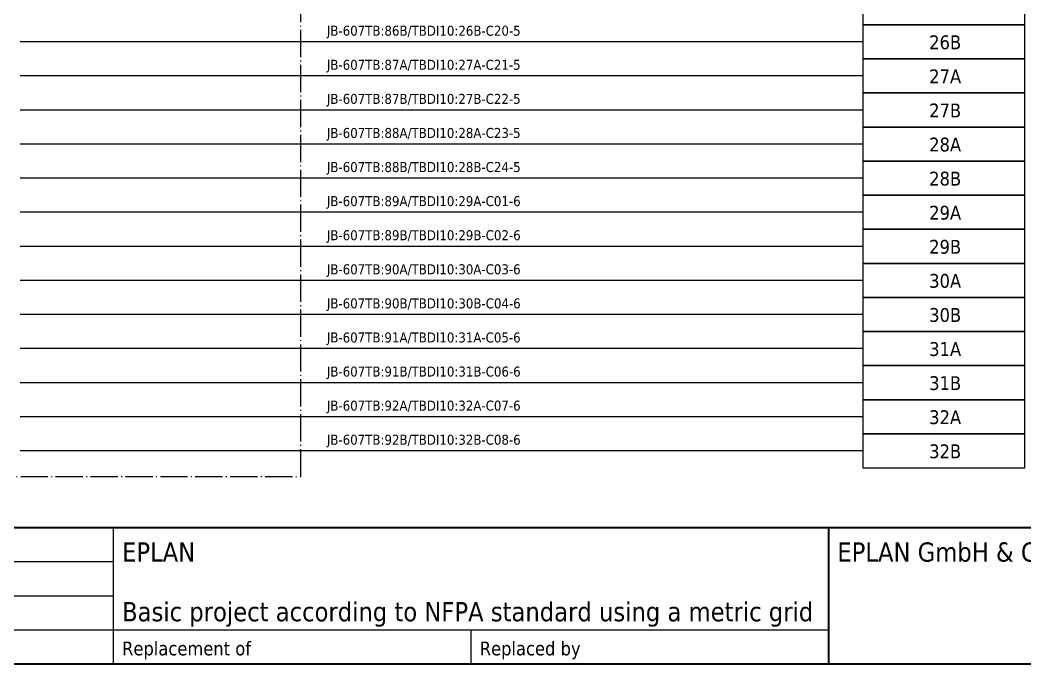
# Model space of a CAD drawing. Header units: millimetres. Extents: x 0 to 1792788, y -13 to 262234.
# Drawn here: x 89 to 207, y 0 to 75.6 of the extents above; entities that cross this region are included whole.
import ezdxf
from ezdxf.enums import TextEntityAlignment as Align

# ---------------------------------------------------------------- set-up
doc = ezdxf.new("R2010")
doc.units = ezdxf.units.MM
doc.linetypes.add('EPL_DASHDOT', pattern=[1, 0.8, -0.1, 0, -0.1])
for name, color, linetype, lineweight in [('EPLAN201', 7, 'Continuous', 35), ('EPLAN300', 5, 'Continuous', 25), ('EPLAN307', 134, 'EPL_DASHDOT', 25), ('EPLAN311', 7, 'Continuous', 25), ('EPLAN400', 5, 'Continuous', 35), ('EPLAN405', 7, 'Continuous', 25), ('EPLAN421', 5, 'Continuous', 35), ('EPLAN433', 251, 'Continuous', 35), ('EPLAN451', 7, 'Continuous', 35), ('EPLAN452', 7, 'Continuous', 35), ('EPLAN453', 7, 'Continuous', 35), ('EPLAN500', 7, 'Continuous', 35), ('EPLAN501', 7, 'Continuous', 35), ('EPLAN502', 7, 'Continuous', 35), ('EPLAN503', 7, 'Continuous', 35), ('EPLAN504', 7, 'Continuous', 35)]:
    doc.layers.add(name, color=color, linetype=linetype, lineweight=lineweight)
doc.styles.add('Tahoma', font='')
doc.styles.get('Tahoma').set_extended_font_data('Tahoma')

# ---------------------------------------------------------------- blocks, each defined once
blk = doc.blocks.new('EPLFRAME')
at = {"layer": 'EPLAN201', "linetype": 'Continuous', "lineweight": 35, "ltscale": 4}
for p, q in [((0, 16), (420, 16)), ((184, 0), (184, 16))]:
    blk.add_line(p, q, dxfattribs=at)
at = {"layer": 'EPLAN201', "linetype": 'Continuous', "lineweight": 25, "ltscale": 4}
for p, q in [((100, 0), (100, 16)), ((0, 12), (100, 12)), ((0, 8), (100, 8)), ((0, 4), (184, 4)), ((142, 0), (142, 4))]:
    blk.add_line(p, q, dxfattribs=at)
at = {"layer": 'EPLAN201', "linetype": 'Continuous', "lineweight": 35, "ltscale": 4}
blk.add_lwpolyline([(0, 0), (420, 0), (420, 297), (0, 297)], close=True, dxfattribs=at)
at = {"layer": 'EPLAN201', "color": 7, "style": 'Tahoma'}
for s, p in [('Replacement of', (101, 1)), ('Replaced by', (143, 1))]:
    blk.add_text(s, height=1.6254, dxfattribs=at).set_placement(p)
at = {"layer": 'EPLAN451', "color": 7, "style": 'Tahoma'}
for tag, p, height in [('14_10014', (101, 12), 2.26), ('14_10015', (185, 12), 2.26), ('14_10011', (101, 5), 2.26), ('14_10013', (332, 5), 1.63), ('14_10151', (73, 1), 1.63), ('14_10300', (415, 1), 1.63)]:
    blk.add_attdef(tag, p, '', height=height, dxfattribs=at)
blk.add_attdef('4_25020', text='', height=1.63, dxfattribs=at).set_placement((413, 1), align=Align.RIGHT)
at = {"layer": 'EPLAN452', "color": 7, "style": 'Tahoma'}
for tag, p, height in [('4_11041', (1, 17), 2.26), ('4_11071[1]', (1, 13), 1.63), ('4_11074[1]', (21, 13), 1.63), ('4_11070[1]', (41, 13), 1.63), ('4_11024', (73, 13), 1.63), ('4_11011', (231, 12), 2.26), ('4_11030', (301, 12), 2.26), ('4_20132_1001', (374, 13), 1.63), ('4_11071[2]', (1, 9), 1.63), ('4_11074[2]', (21, 9), 1.63), ('4_11070[2]', (41, 9), 1.63), ('4_11022', (73, 9), 1.63), ('4_20134_1001', (374, 9), 1.63), ('4_11071[3]', (1, 5), 1.63), ('4_11074[3]', (21, 5), 1.63), ('4_11070[3]', (41, 5), 1.63), ('4_11080', (73, 5), 1.63), ('4_11059', (301, 5), 1.63)]:
    blk.add_attdef(tag, p, '', height=height, dxfattribs=at)
for tag, height, p in [('4_11040', 2.26, (419, 17)), ('4_11000', 1.63, (419, 5)), ('4_11085', 1.63, (141, 1)), ('4_11086', 1.63, (183, 1))]:
    blk.add_attdef(tag, text='', height=height, dxfattribs=at).set_placement(p, align=Align.RIGHT)
at = {"layer": 'EPLAN453', "color": 7, "style": 'Tahoma'}
for tag, p in [('53_19005_1', (21, 293)), ('53_19005', (63, 293)), ('53_19005_8', (105, 293)), ('53_19005_6', (147, 293)), ('53_19005_7', (189, 293)), ('53_19005_9', (231, 293)), ('53_19005_3', (273, 293)), ('53_19005_2', (315, 293)), ('53_19005_4', (357, 293)), ('53_19005_5', (399, 293))]:
    blk.add_attdef(tag, text='', height=1.35, dxfattribs=at).set_placement(p, align=Align.BOTTOM_CENTER)
blk = doc.blocks.new('EPLSYM_LibrarySPECIAL_en_US_Symbol427_Variant5_Placement1_51')
at = {"layer": 'EPLAN421', "color": 5, "style": 'Tahoma'}
for tag, p in [('17_20029[1]', (-0.9525, 3.335)), ('17_20029[2]', (20.0025, 3.335))]:
    blk.add_attdef(tag, text='', height=1.1739, dxfattribs=at).set_placement(p, align=Align.BOTTOM_RIGHT)
at = {"layer": 'EPLAN433', "color": 251, "style": 'Tahoma'}
blk.add_attdef('17_20406_1', text='', height=1.6254, dxfattribs=at).set_placement((0.9525, 1.5875), align=Align.BOTTOM_RIGHT)
blk.add_attdef('17_20406', text='', height=1.6254, dxfattribs=at).set_placement((0.9525, 1.5875), align=Align.BOTTOM_LEFT)
blk = doc.blocks.new('EPLSYM_LibrarySPECIAL_en_US_Symbol427_Variant5_Placement1_52')
at = {"layer": 'EPLAN421', "color": 5, "style": 'Tahoma'}
for tag, p in [('17_20029[1]', (-0.9525, 3.335)), ('17_20029[2]', (20.0025, 3.335))]:
    blk.add_attdef(tag, text='', height=1.1739, dxfattribs=at).set_placement(p, align=Align.BOTTOM_RIGHT)
at = {"layer": 'EPLAN433', "color": 251, "style": 'Tahoma'}
blk.add_attdef('17_20406_1', text='', height=1.6254, dxfattribs=at).set_placement((0.9525, 1.5875), align=Align.BOTTOM_RIGHT)
blk.add_attdef('17_20406', text='', height=1.6254, dxfattribs=at).set_placement((0.9525, 1.5875), align=Align.BOTTOM_LEFT)
blk = doc.blocks.new('EPLSYM_LibrarySPECIAL_en_US_Symbol427_Variant5_Placement1_53')
at = {"layer": 'EPLAN421', "color": 5, "style": 'Tahoma'}
for tag, p in [('17_20029[1]', (-0.9525, 3.335)), ('17_20029[2]', (20.0025, 3.335))]:
    blk.add_attdef(tag, text='', height=1.1739, dxfattribs=at).set_placement(p, align=Align.BOTTOM_RIGHT)
at = {"layer": 'EPLAN433', "color": 251, "style": 'Tahoma'}
blk.add_attdef('17_20406_1', text='', height=1.6254, dxfattribs=at).set_placement((0.9525, 1.5875), align=Align.BOTTOM_RIGHT)
blk.add_attdef('17_20406', text='', height=1.6254, dxfattribs=at).set_placement((0.9525, 1.5875), align=Align.BOTTOM_LEFT)
blk = doc.blocks.new('EPLSYM_LibrarySPECIAL_en_US_Symbol427_Variant5_Placement1_54')
at = {"layer": 'EPLAN421', "color": 5, "style": 'Tahoma'}
for tag, p in [('17_20029[1]', (-0.9525, 3.335)), ('17_20029[2]', (20.0025, 3.335))]:
    blk.add_attdef(tag, text='', height=1.1739, dxfattribs=at).set_placement(p, align=Align.BOTTOM_RIGHT)
at = {"layer": 'EPLAN433', "color": 251, "style": 'Tahoma'}
blk.add_attdef('17_20406_1', text='', height=1.6254, dxfattribs=at).set_placement((0.9525, 1.5875), align=Align.BOTTOM_RIGHT)
blk.add_attdef('17_20406', text='', height=1.6254, dxfattribs=at).set_placement((0.9525, 1.5875), align=Align.BOTTOM_LEFT)
blk = doc.blocks.new('EPLSYM_LibrarySPECIAL_en_US_Symbol427_Variant5_Placement1_55')
at = {"layer": 'EPLAN421', "color": 5, "style": 'Tahoma'}
for tag, p in [('17_20029[1]', (-0.9525, 3.335)), ('17_20029[2]', (20.0025, 3.335))]:
    blk.add_attdef(tag, text='', height=1.1739, dxfattribs=at).set_placement(p, align=Align.BOTTOM_RIGHT)
at = {"layer": 'EPLAN433', "color": 251, "style": 'Tahoma'}
blk.add_attdef('17_20406_1', text='', height=1.6254, dxfattribs=at).set_placement((0.9525, 1.5875), align=Align.BOTTOM_RIGHT)
blk.add_attdef('17_20406', text='', height=1.6254, dxfattribs=at).set_placement((0.9525, 1.5875), align=Align.BOTTOM_LEFT)
blk = doc.blocks.new('EPLSYM_LibrarySPECIAL_en_US_Symbol427_Variant5_Placement1_56')
at = {"layer": 'EPLAN421', "color": 5, "style": 'Tahoma'}
for tag, p in [('17_20029[1]', (-0.9525, 3.335)), ('17_20029[2]', (20.0025, 3.335))]:
    blk.add_attdef(tag, text='', height=1.1739, dxfattribs=at).set_placement(p, align=Align.BOTTOM_RIGHT)
at = {"layer": 'EPLAN433', "color": 251, "style": 'Tahoma'}
blk.add_attdef('17_20406_1', text='', height=1.6254, dxfattribs=at).set_placement((0.9525, 1.5875), align=Align.BOTTOM_RIGHT)
blk.add_attdef('17_20406', text='', height=1.6254, dxfattribs=at).set_placement((0.9525, 1.5875), align=Align.BOTTOM_LEFT)
blk = doc.blocks.new('EPLSYM_LibrarySPECIAL_en_US_Symbol427_Variant5_Placement1_57')
at = {"layer": 'EPLAN421', "color": 5, "style": 'Tahoma'}
for tag, p in [('17_20029[1]', (-0.9525, 3.335)), ('17_20029[2]', (20.0025, 3.335))]:
    blk.add_attdef(tag, text='', height=1.1739, dxfattribs=at).set_placement(p, align=Align.BOTTOM_RIGHT)
at = {"layer": 'EPLAN433', "color": 251, "style": 'Tahoma'}
blk.add_attdef('17_20406_1', text='', height=1.6254, dxfattribs=at).set_placement((0.9525, 1.5875), align=Align.BOTTOM_RIGHT)
blk.add_attdef('17_20406', text='', height=1.6254, dxfattribs=at).set_placement((0.9525, 1.5875), align=Align.BOTTOM_LEFT)
blk = doc.blocks.new('EPLSYM_LibrarySPECIAL_en_US_Symbol427_Variant5_Placement1_58')
at = {"layer": 'EPLAN421', "color": 5, "style": 'Tahoma'}
for tag, p in [('17_20029[1]', (-0.9525, 3.335)), ('17_20029[2]', (20.0025, 3.335))]:
    blk.add_attdef(tag, text='', height=1.1739, dxfattribs=at).set_placement(p, align=Align.BOTTOM_RIGHT)
at = {"layer": 'EPLAN433', "color": 251, "style": 'Tahoma'}
blk.add_attdef('17_20406_1', text='', height=1.6254, dxfattribs=at).set_placement((0.9525, 1.5875), align=Align.BOTTOM_RIGHT)
blk.add_attdef('17_20406', text='', height=1.6254, dxfattribs=at).set_placement((0.9525, 1.5875), align=Align.BOTTOM_LEFT)
blk = doc.blocks.new('EPLSYM_LibrarySPECIAL_en_US_Symbol427_Variant5_Placement1_59')
at = {"layer": 'EPLAN421', "color": 5, "style": 'Tahoma'}
for tag, p in [('17_20029[1]', (-0.9525, 3.335)), ('17_20029[2]', (20.0025, 3.335))]:
    blk.add_attdef(tag, text='', height=1.1739, dxfattribs=at).set_placement(p, align=Align.BOTTOM_RIGHT)
at = {"layer": 'EPLAN433', "color": 251, "style": 'Tahoma'}
blk.add_attdef('17_20406_1', text='', height=1.6254, dxfattribs=at).set_placement((0.9525, 1.5875), align=Align.BOTTOM_RIGHT)
blk.add_attdef('17_20406', text='', height=1.6254, dxfattribs=at).set_placement((0.9525, 1.5875), align=Align.BOTTOM_LEFT)
blk = doc.blocks.new('EPLSYM_LibrarySPECIAL_en_US_Symbol427_Variant5_Placement1_60')
at = {"layer": 'EPLAN421', "color": 5, "style": 'Tahoma'}
for tag, p in [('17_20029[1]', (-0.9525, 3.335)), ('17_20029[2]', (20.0025, 3.335))]:
    blk.add_attdef(tag, text='', height=1.1739, dxfattribs=at).set_placement(p, align=Align.BOTTOM_RIGHT)
at = {"layer": 'EPLAN433', "color": 251, "style": 'Tahoma'}
blk.add_attdef('17_20406_1', text='', height=1.6254, dxfattribs=at).set_placement((0.9525, 1.5875), align=Align.BOTTOM_RIGHT)
blk.add_attdef('17_20406', text='', height=1.6254, dxfattribs=at).set_placement((0.9525, 1.5875), align=Align.BOTTOM_LEFT)
blk = doc.blocks.new('EPLSYM_LibrarySPECIAL_en_US_Symbol427_Variant5_Placement1_61')
at = {"layer": 'EPLAN421', "color": 5, "style": 'Tahoma'}
for tag, p in [('17_20029[1]', (-0.9525, 3.335)), ('17_20029[2]', (20.0025, 3.335))]:
    blk.add_attdef(tag, text='', height=1.1739, dxfattribs=at).set_placement(p, align=Align.BOTTOM_RIGHT)
at = {"layer": 'EPLAN433', "color": 251, "style": 'Tahoma'}
blk.add_attdef('17_20406_1', text='', height=1.6254, dxfattribs=at).set_placement((0.9525, 1.5875), align=Align.BOTTOM_RIGHT)
blk.add_attdef('17_20406', text='', height=1.6254, dxfattribs=at).set_placement((0.9525, 1.5875), align=Align.BOTTOM_LEFT)
blk = doc.blocks.new('EPLSYM_LibrarySPECIAL_en_US_Symbol427_Variant5_Placement1_62')
at = {"layer": 'EPLAN421', "color": 5, "style": 'Tahoma'}
for tag, p in [('17_20029[1]', (-0.9525, 3.335)), ('17_20029[2]', (20.0025, 3.335))]:
    blk.add_attdef(tag, text='', height=1.1739, dxfattribs=at).set_placement(p, align=Align.BOTTOM_RIGHT)
at = {"layer": 'EPLAN433', "color": 251, "style": 'Tahoma'}
blk.add_attdef('17_20406_1', text='', height=1.6254, dxfattribs=at).set_placement((0.9525, 1.5875), align=Align.BOTTOM_RIGHT)
blk.add_attdef('17_20406', text='', height=1.6254, dxfattribs=at).set_placement((0.9525, 1.5875), align=Align.BOTTOM_LEFT)
blk = doc.blocks.new('EPLSYM_LibrarySPECIAL_en_US_Symbol427_Variant5_Placement1_63')
at = {"layer": 'EPLAN421', "color": 5, "style": 'Tahoma'}
for tag, p in [('17_20029[1]', (-0.9525, 3.335)), ('17_20029[2]', (20.0025, 3.335))]:
    blk.add_attdef(tag, text='', height=1.1739, dxfattribs=at).set_placement(p, align=Align.BOTTOM_RIGHT)
at = {"layer": 'EPLAN433', "color": 251, "style": 'Tahoma'}
blk.add_attdef('17_20406_1', text='', height=1.6254, dxfattribs=at).set_placement((0.9525, 1.5875), align=Align.BOTTOM_RIGHT)
blk.add_attdef('17_20406', text='', height=1.6254, dxfattribs=at).set_placement((0.9525, 1.5875), align=Align.BOTTOM_LEFT)
blk = doc.blocks.new('EPLSYM_LibrarySPECIAL_Symbol308_Variant0_Placement0')
at = {"layer": 'EPLAN405', "color": 7, "style": 'Tahoma'}
for tag, p in [('17_31011', (1.5, 6.35)), ('17_31002', (1.5, 0.5))]:
    blk.add_attdef(tag, text='', height=1.17, dxfattribs=at).set_placement(p, align=Align.BOTTOM_LEFT)
for tag, p in [('17_31004', (1.5, 4.4)), ('17_31003', (1.5, 2.45))]:
    blk.add_attdef(tag, p, '', height=1.17, dxfattribs=at)
blk = doc.blocks.new('EPLSYM_LibrarySPECIAL_Symbol2_Variant0_Placement1_32')
at = {"layer": 'EPLAN307', "lineweight": 25, "ltscale": 4}
blk.add_lwpolyline([(0, -262), (119, -262), (119, 0), (0, 0)], close=True, dxfattribs=at)
at = {"layer": 'EPLAN400', "color": 5, "style": 'Tahoma'}
blk.add_attdef('88_20010', text='', height=2.2575, dxfattribs=at).set_placement((-1.5, -0.9515), align=Align.TOP_RIGHT)
at = {"layer": 'EPLAN500', "color": 7, "style": 'Tahoma'}
blk.add_attdef('88_20027', text='', height=1.6254, dxfattribs=at).set_placement((-1.5, -4.57508), align=Align.TOP_RIGHT)
at = {"layer": 'EPLAN501', "color": 7, "style": 'Tahoma'}
blk.add_attdef('88_20011', text='', height=1.6254, dxfattribs=at).set_placement((-1.5, -9.97508), align=Align.TOP_RIGHT)
at = {"layer": 'EPLAN502', "color": 7, "style": 'Tahoma'}
blk.add_attdef('88_20025', text='', height=1.6254, dxfattribs=at).set_placement((-1.5, -12.67508), align=Align.TOP_RIGHT)
at = {"layer": 'EPLAN503', "color": 7, "style": 'Tahoma'}
blk.add_attdef('88_20024', text='', height=1.6254, dxfattribs=at).set_placement((-1.5, -15.37508), align=Align.TOP_RIGHT)
at = {"layer": 'EPLAN504', "color": 7, "style": 'Tahoma'}
blk.add_attdef('88_20901[1]', text='', height=1.6254, dxfattribs=at).set_placement((-1.5, -7.27508), align=Align.TOP_RIGHT)

msp = doc.modelspace()

# ---------------------------------------------------------------- linework, layer by layer
at = {"layer": 'EPLAN300', "lineweight": 25, "ltscale": 4}
for points in [[(188, 75), (207, 75), (207, 79), (188, 79)], [(188, 71), (207, 71), (207, 75), (188, 75)], [(188, 67), (207, 67), (207, 71), (188, 71)], [(188, 63), (207, 63), (207, 67), (188, 67)], [(188, 59), (207, 59), (207, 63), (188, 63)], [(188, 55), (207, 55), (207, 59), (188, 59)], [(188, 51), (207, 51), (207, 55), (188, 55)], [(188, 47), (207, 47), (207, 51), (188, 51)], [(188, 43), (207, 43), (207, 47), (188, 47)], [(188, 39), (207, 39), (207, 43), (188, 43)], [(188, 35), (207, 35), (207, 39), (188, 39)], [(188, 31), (207, 31), (207, 35), (188, 35)], [(188, 27), (207, 27), (207, 31), (188, 31)], [(188, 23), (207, 23), (207, 27), (188, 27)]]:
    msp.add_lwpolyline(points, close=True, dxfattribs=at)
at = {"layer": 'EPLAN311', "color": 7, "ltscale": 4}
for p, q in [((188, 73), (89.05, 73)), ((188, 69), (89.05, 69)), ((188, 65), (89.05, 65)), ((188, 61), (89.05, 61)), ((188, 57), (89.05, 57)), ((188, 53), (89.05, 53)), ((188, 49), (89.05, 49)), ((188, 45), (89.05, 45)), ((188, 41), (89.05, 41)), ((188, 37), (89.05, 37)), ((188, 33), (89.05, 33)), ((188, 29), (89.05, 29)), ((188, 25), (89.05, 25))]:
    msp.add_line(p, q, dxfattribs=at)

# ---------------------------------------------------------------- block references
ref = msp.add_blockref('EPLFRAME', (0, 0))
ref.add_attrib('14_10011', 'Basic project according to NFPA standard using a metric grid', (101, 5), dxfattribs={"layer": 'EPLAN451', "color": 7, "height": 2.2575, "style": 'Tahoma'})
ref.add_attrib('14_10014', 'EPLAN', (101, 12), dxfattribs={"layer": 'EPLAN451', "color": 7, "height": 2.257, "style": 'Tahoma'})
ref.add_attrib('14_10015', 'EPLAN GmbH & Co. KG', (185, 12), dxfattribs={"layer": 'EPLAN451', "color": 7, "height": 2.2575, "style": 'Tahoma'})
msp.add_blockref('EPLSYM_LibrarySPECIAL_Symbol2_Variant0_Placement1_32', (3, 284))
ref = msp.add_blockref('EPLSYM_LibrarySPECIAL_Symbol308_Variant0_Placement0', (125, 73))
ref.add_attrib('17_31011', 'JB-607TB:86B/TBDI10:26B-C20-5', dxfattribs={"layer": 'EPLAN405', "color": 7, "height": 1.1739, "style": 'Tahoma'}).set_placement((125.05, 73.37), align=Align.BOTTOM_LEFT)
ref = msp.add_blockref('EPLSYM_LibrarySPECIAL_en_US_Symbol427_Variant5_Placement1_51', (188, 73))
ref.add_attrib('17_20011', '26B', dxfattribs={"layer": 'EPLAN501', "color": 7, "height": 1.625, "style": 'Tahoma'}).set_placement((197.66, 71.65), align=Align.BOTTOM_CENTER)
ref = msp.add_blockref('EPLSYM_LibrarySPECIAL_Symbol308_Variant0_Placement0', (125, 69))
ref.add_attrib('17_31011', 'JB-607TB:87A/TBDI10:27A-C21-5', dxfattribs={"layer": 'EPLAN405', "color": 7, "height": 1.1739, "style": 'Tahoma'}).set_placement((125.05, 69.37), align=Align.BOTTOM_LEFT)
ref = msp.add_blockref('EPLSYM_LibrarySPECIAL_en_US_Symbol427_Variant5_Placement1_52', (188, 69))
ref.add_attrib('17_20011', '27A', dxfattribs={"layer": 'EPLAN501', "color": 7, "height": 1.625, "style": 'Tahoma'}).set_placement((197.66, 67.65), align=Align.BOTTOM_CENTER)
ref = msp.add_blockref('EPLSYM_LibrarySPECIAL_Symbol308_Variant0_Placement0', (125, 65))
ref.add_attrib('17_31011', 'JB-607TB:87B/TBDI10:27B-C22-5', dxfattribs={"layer": 'EPLAN405', "color": 7, "height": 1.1739, "style": 'Tahoma'}).set_placement((125.05, 65.37), align=Align.BOTTOM_LEFT)
ref = msp.add_blockref('EPLSYM_LibrarySPECIAL_en_US_Symbol427_Variant5_Placement1_53', (188, 65))
ref.add_attrib('17_20011', '27B', dxfattribs={"layer": 'EPLAN501', "color": 7, "height": 1.625, "style": 'Tahoma'}).set_placement((197.66, 63.65), align=Align.BOTTOM_CENTER)
ref = msp.add_blockref('EPLSYM_LibrarySPECIAL_Symbol308_Variant0_Placement0', (125, 61))
ref.add_attrib('17_31011', 'JB-607TB:88A/TBDI10:28A-C23-5', dxfattribs={"layer": 'EPLAN405', "color": 7, "height": 1.1739, "style": 'Tahoma'}).set_placement((125.05, 61.37), align=Align.BOTTOM_LEFT)
ref = msp.add_blockref('EPLSYM_LibrarySPECIAL_en_US_Symbol427_Variant5_Placement1_54', (188, 61))
ref.add_attrib('17_20011', '28A', dxfattribs={"layer": 'EPLAN501', "color": 7, "height": 1.625, "style": 'Tahoma'}).set_placement((197.66, 59.65), align=Align.BOTTOM_CENTER)
ref = msp.add_blockref('EPLSYM_LibrarySPECIAL_Symbol308_Variant0_Placement0', (125, 57))
ref.add_attrib('17_31011', 'JB-607TB:88B/TBDI10:28B-C24-5', dxfattribs={"layer": 'EPLAN405', "color": 7, "height": 1.1739, "style": 'Tahoma'}).set_placement((125.05, 57.37), align=Align.BOTTOM_LEFT)
ref = msp.add_blockref('EPLSYM_LibrarySPECIAL_en_US_Symbol427_Variant5_Placement1_55', (188, 57))
ref.add_attrib('17_20011', '28B', dxfattribs={"layer": 'EPLAN501', "color": 7, "height": 1.625, "style": 'Tahoma'}).set_placement((197.66, 55.65), align=Align.BOTTOM_CENTER)
ref = msp.add_blockref('EPLSYM_LibrarySPECIAL_Symbol308_Variant0_Placement0', (125, 53))
ref.add_attrib('17_31011', 'JB-607TB:89A/TBDI10:29A-C01-6', dxfattribs={"layer": 'EPLAN405', "color": 7, "height": 1.1739, "style": 'Tahoma'}).set_placement((125.05, 53.37), align=Align.BOTTOM_LEFT)
ref = msp.add_blockref('EPLSYM_LibrarySPECIAL_en_US_Symbol427_Variant5_Placement1_56', (188, 53))
ref.add_attrib('17_20011', '29A', dxfattribs={"layer": 'EPLAN501', "color": 7, "height": 1.625, "style": 'Tahoma'}).set_placement((197.66, 51.65), align=Align.BOTTOM_CENTER)
ref = msp.add_blockref('EPLSYM_LibrarySPECIAL_Symbol308_Variant0_Placement0', (125, 49))
ref.add_attrib('17_31011', 'JB-607TB:89B/TBDI10:29B-C02-6', dxfattribs={"layer": 'EPLAN405', "color": 7, "height": 1.1739, "style": 'Tahoma'}).set_placement((125.05, 49.37), align=Align.BOTTOM_LEFT)
ref = msp.add_blockref('EPLSYM_LibrarySPECIAL_en_US_Symbol427_Variant5_Placement1_57', (188, 49))
ref.add_attrib('17_20011', '29B', dxfattribs={"layer": 'EPLAN501', "color": 7, "height": 1.625, "style": 'Tahoma'}).set_placement((197.66, 47.65), align=Align.BOTTOM_CENTER)
ref = msp.add_blockref('EPLSYM_LibrarySPECIAL_Symbol308_Variant0_Placement0', (125, 45))
ref.add_attrib('17_31011', 'JB-607TB:90A/TBDI10:30A-C03-6', dxfattribs={"layer": 'EPLAN405', "color": 7, "height": 1.1739, "style": 'Tahoma'}).set_placement((125.05, 45.37), align=Align.BOTTOM_LEFT)
ref = msp.add_blockref('EPLSYM_LibrarySPECIAL_en_US_Symbol427_Variant5_Placement1_58', (188, 45))
ref.add_attrib('17_20011', '30A', dxfattribs={"layer": 'EPLAN501', "color": 7, "height": 1.625, "style": 'Tahoma'}).set_placement((197.66, 43.65), align=Align.BOTTOM_CENTER)
ref = msp.add_blockref('EPLSYM_LibrarySPECIAL_Symbol308_Variant0_Placement0', (125, 41))
ref.add_attrib('17_31011', 'JB-607TB:90B/TBDI10:30B-C04-6', dxfattribs={"layer": 'EPLAN405', "color": 7, "height": 1.1739, "style": 'Tahoma'}).set_placement((125.05, 41.37), align=Align.BOTTOM_LEFT)
ref = msp.add_blockref('EPLSYM_LibrarySPECIAL_en_US_Symbol427_Variant5_Placement1_59', (188, 41))
ref.add_attrib('17_20011', '30B', dxfattribs={"layer": 'EPLAN501', "color": 7, "height": 1.625, "style": 'Tahoma'}).set_placement((197.66, 39.65), align=Align.BOTTOM_CENTER)
ref = msp.add_blockref('EPLSYM_LibrarySPECIAL_Symbol308_Variant0_Placement0', (125, 37))
ref.add_attrib('17_31011', 'JB-607TB:91A/TBDI10:31A-C05-6', dxfattribs={"layer": 'EPLAN405', "color": 7, "height": 1.1739, "style": 'Tahoma'}).set_placement((125.05, 37.37), align=Align.BOTTOM_LEFT)
ref = msp.add_blockref('EPLSYM_LibrarySPECIAL_en_US_Symbol427_Variant5_Placement1_60', (188, 37))
ref.add_attrib('17_20011', '31A', dxfattribs={"layer": 'EPLAN501', "color": 7, "height": 1.625, "style": 'Tahoma'}).set_placement((197.66, 35.65), align=Align.BOTTOM_CENTER)
ref = msp.add_blockref('EPLSYM_LibrarySPECIAL_Symbol308_Variant0_Placement0', (125, 33))
ref.add_attrib('17_31011', 'JB-607TB:91B/TBDI10:31B-C06-6', dxfattribs={"layer": 'EPLAN405', "color": 7, "height": 1.1739, "style": 'Tahoma'}).set_placement((125.05, 33.37), align=Align.BOTTOM_LEFT)
ref = msp.add_blockref('EPLSYM_LibrarySPECIAL_en_US_Symbol427_Variant5_Placement1_61', (188, 33))
ref.add_attrib('17_20011', '31B', dxfattribs={"layer": 'EPLAN501', "color": 7, "height": 1.625, "style": 'Tahoma'}).set_placement((197.66, 31.65), align=Align.BOTTOM_CENTER)
ref = msp.add_blockref('EPLSYM_LibrarySPECIAL_Symbol308_Variant0_Placement0', (125, 29))
ref.add_attrib('17_31011', 'JB-607TB:92A/TBDI10:32A-C07-6', dxfattribs={"layer": 'EPLAN405', "color": 7, "height": 1.1739, "style": 'Tahoma'}).set_placement((125.05, 29.37), align=Align.BOTTOM_LEFT)
ref = msp.add_blockref('EPLSYM_LibrarySPECIAL_en_US_Symbol427_Variant5_Placement1_62', (188, 29))
ref.add_attrib('17_20011', '32A', dxfattribs={"layer": 'EPLAN501', "color": 7, "height": 1.625, "style": 'Tahoma'}).set_placement((197.66, 27.65), align=Align.BOTTOM_CENTER)
ref = msp.add_blockref('EPLSYM_LibrarySPECIAL_Symbol308_Variant0_Placement0', (125, 25))
ref.add_attrib('17_31011', 'JB-607TB:92B/TBDI10:32B-C08-6', dxfattribs={"layer": 'EPLAN405', "color": 7, "height": 1.1739, "style": 'Tahoma'}).set_placement((125.05, 25.37), align=Align.BOTTOM_LEFT)
ref = msp.add_blockref('EPLSYM_LibrarySPECIAL_en_US_Symbol427_Variant5_Placement1_63', (188, 25))
ref.add_attrib('17_20011', '32B', dxfattribs={"layer": 'EPLAN501', "color": 7, "height": 1.625, "style": 'Tahoma'}).set_placement((197.66, 23.65), align=Align.BOTTOM_CENTER)

doc.saveas('drawing.dxf')
